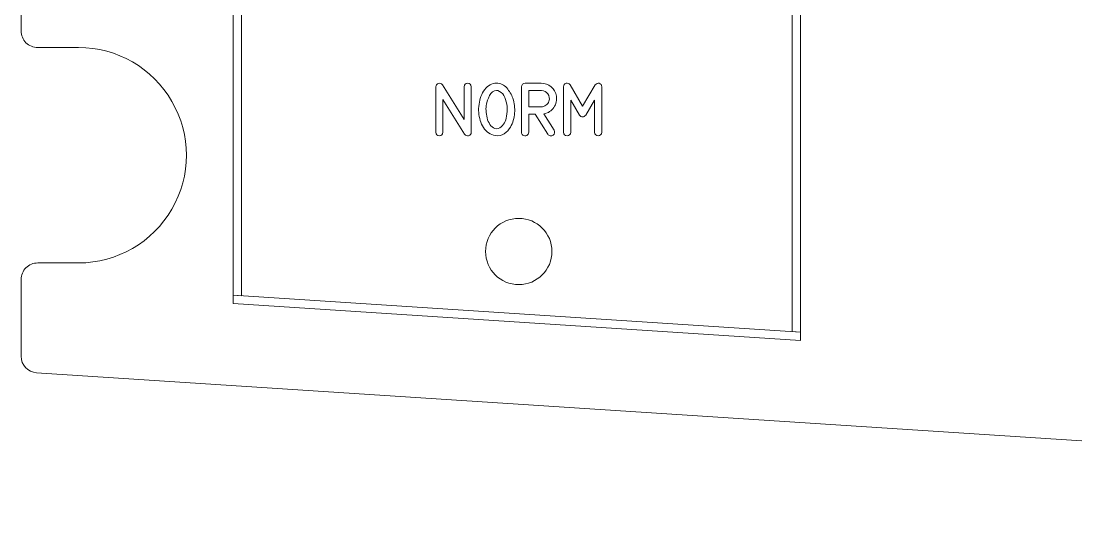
# Model space of a CAD drawing. Header units: millimetres. Extents: x -72 to 72, y -60 to 60.
# Drawn here: x -71.7 to -8.1, y -60.2 to -29.7 of the extents above; entities that cross this region are included whole.
import ezdxf

# ---------------------------------------------------------------- set-up
doc = ezdxf.new("R2010")
doc.units = ezdxf.units.MM
doc.layers.add('CUT', color=7, linetype='Continuous')
doc.layers.add('ENGRAVE', color=1, linetype='Continuous')

msp = doc.modelspace()

# ---------------------------------------------------------------- linework, layer by layer
at = {"layer": 'CUT', "lineweight": 9}
msp.add_ellipse((-41.725, -43.588), major_axis=(0, 2), ratio=1, dxfattribs=at)
msp.add_open_spline([(70.6599, -60.1342), (70.9361, -60.152), (71.2072, -60.0547), (71.409, -59.8654), (71.409, -59.8654), (71.6108, -59.676), (71.7252, -59.413), (71.725, -59.1363), (71.725, -59.1363), (71.725, -59.1363), (71.725, -45.2787), (71.725, -45.2787), (71.725, -45.2787), (71.7248, -45.0133), (71.6193, -44.7589), (71.4315, -44.5713), (71.4315, -44.5713), (71.2437, -44.3838), (70.9904, -44.2785), (70.725, -44.2787), (70.725, -44.2787), (70.725, -44.2787), (68.2625, -44.2787), (68.2625, -44.2787), (68.2625, -44.2787), (65.9403, -44.2787), (63.7945, -43.0398), (62.6333, -41.0287), (62.6333, -41.0287), (61.4722, -39.0176), (61.4722, -36.5398), (62.6333, -34.5287), (62.6333, -34.5287), (63.7945, -32.5176), (65.9403, -31.2787), (68.2625, -31.2787), (68.2625, -31.2787), (68.2625, -31.2787), (70.725, -31.2787), (70.725, -31.2787), (70.725, -31.2787), (70.9904, -31.2785), (71.2448, -31.173), (71.4324, -30.9852), (71.4324, -30.9852), (71.6199, -30.7974), (71.7252, -30.5441), (71.725, -30.2787), (71.725, -30.2787), (71.725, -30.2787), (71.725, 40.4463), (71.725, 40.4463), (71.725, 40.4463), (71.7248, 40.7117), (71.6193, 40.9661), (71.4315, 41.1537), (71.4315, 41.1537), (71.2437, 41.3412), (70.9904, 41.4465), (70.725, 41.4463), (70.725, 41.4463), (70.725, 41.4463), (68.2625, 41.4463), (68.2625, 41.4463), (68.2625, 41.4463), (65.9403, 41.4463), (63.7945, 42.6852), (62.6333, 44.6963), (62.6333, 44.6963), (61.4722, 46.7074), (61.4722, 49.1852), (62.6333, 51.1963), (62.6333, 51.1963), (63.7945, 53.2074), (65.9403, 54.4463), (68.2625, 54.4463), (68.2625, 54.4463), (68.2625, 54.4463), (70.725, 54.4463), (70.725, 54.4463), (70.725, 54.4463), (70.9904, 54.4465), (71.2448, 54.552), (71.4324, 54.7398), (71.4324, 54.7398), (71.6199, 54.9276), (71.7252, 55.1809), (71.725, 55.4463), (71.725, 55.4463), (71.725, 55.4463), (71.725, 59.2206), (71.725, 59.2206), (71.725, 59.2206), (71.7248, 59.486), (71.6193, 59.7404), (71.4315, 59.928), (71.4315, 59.928), (71.2437, 60.1155), (70.9904, 60.2208), (70.725, 60.2206), (70.725, 60.2206), (70.725, 60.2206), (-70.725, 60.2206), (-70.725, 60.2206), (-70.725, 60.2206), (-70.9904, 60.2204), (-71.2448, 60.1148), (-71.4324, 59.9271), (-71.4324, 59.9271), (-71.6199, 59.7393), (-71.7252, 59.486), (-71.725, 59.2206), (-71.725, 59.2206), (-71.725, 59.2206), (-71.725, 55.4463), (-71.725, 55.4463), (-71.725, 55.4463), (-71.7248, 55.1809), (-71.6192, 54.9265), (-71.4315, 54.7389), (-71.4315, 54.7389), (-71.2437, 54.5514), (-70.9904, 54.4461), (-70.725, 54.4463), (-70.725, 54.4463), (-70.725, 54.4463), (-68.2625, 54.4463), (-68.2625, 54.4463), (-68.2625, 54.4463), (-65.9403, 54.4463), (-63.7944, 53.2074), (-62.6333, 51.1963), (-62.6333, 51.1963), (-61.4722, 49.1852), (-61.4722, 46.7074), (-62.6333, 44.6963), (-62.6333, 44.6963), (-63.7944, 42.6852), (-65.9403, 41.4463), (-68.2625, 41.4463), (-68.2625, 41.4463), (-68.2625, 41.4463), (-70.725, 41.4463), (-70.725, 41.4463), (-70.725, 41.4463), (-70.9904, 41.4461), (-71.2448, 41.3405), (-71.4324, 41.1528), (-71.4324, 41.1528), (-71.6199, 40.965), (-71.7252, 40.7117), (-71.725, 40.4463), (-71.725, 40.4463), (-71.725, 40.4463), (-71.725, -30.2787), (-71.725, -30.2787), (-71.725, -30.2787), (-71.7248, -30.5441), (-71.6192, -30.7985), (-71.4315, -30.9861), (-71.4315, -30.9861), (-71.2437, -31.1736), (-70.9904, -31.2789), (-70.725, -31.2787), (-70.725, -31.2787), (-70.725, -31.2787), (-68.2625, -31.2787), (-68.2625, -31.2787), (-68.2625, -31.2787), (-65.9403, -31.2787), (-63.7944, -32.5176), (-62.6333, -34.5287), (-62.6333, -34.5287), (-61.4722, -36.5398), (-61.4722, -39.0176), (-62.6333, -41.0287), (-62.6333, -41.0287), (-63.7944, -43.0398), (-65.9403, -44.2787), (-68.2625, -44.2787), (-68.2625, -44.2787), (-68.2625, -44.2787), (-70.725, -44.2787), (-70.725, -44.2787), (-70.725, -44.2787), (-70.9904, -44.2789), (-71.2448, -44.3845), (-71.4324, -44.5722), (-71.4324, -44.5722), (-71.6199, -44.76), (-71.7252, -45.0133), (-71.725, -45.2787), (-71.725, -45.2787), (-71.725, -45.2787), (-71.725, -49.9113), (-71.725, -49.9113), (-71.725, -49.9113), (-71.7247, -50.4387), (-71.3163, -50.8752), (-70.7901, -50.9092), (-70.7901, -50.9092), (-70.7901, -50.9092), (70.6599, -60.1342), (70.6599, -60.1342)], degree=3, knots=[0, 0, 0, 0, 0.0192308, 0.0192308, 0.0192308, 0.0192308, 0.0384615, 0.0384615, 0.0384615, 0.0384615, 0.0576923, 0.0576923, 0.0576923, 0.0576923, 0.0769231, 0.0769231, 0.0769231, 0.0769231, 0.0961538, 0.0961538, 0.0961538, 0.0961538, 0.1153846, 0.1153846, 0.1153846, 0.1153846, 0.1346154, 0.1346154, 0.1346154, 0.1346154, 0.1538462, 0.1538462, 0.1538462, 0.1538462, 0.1730769, 0.1730769, 0.1730769, 0.1730769, 0.1923077, 0.1923077, 0.1923077, 0.1923077, 0.2115385, 0.2115385, 0.2115385, 0.2115385, 0.2307692, 0.2307692, 0.2307692, 0.2307692, 0.25, 0.25, 0.25, 0.25, 0.2692308, 0.2692308, 0.2692308, 0.2692308, 0.2884615, 0.2884615, 0.2884615, 0.2884615, 0.3076923, 0.3076923, 0.3076923, 0.3076923, 0.3269231, 0.3269231, 0.3269231, 0.3269231, 0.3461538, 0.3461538, 0.3461538, 0.3461538, 0.3653846, 0.3653846, 0.3653846, 0.3653846, 0.3846154, 0.3846154, 0.3846154, 0.3846154, 0.4038462, 0.4038462, 0.4038462, 0.4038462, 0.4230769, 0.4230769, 0.4230769, 0.4230769, 0.4423077, 0.4423077, 0.4423077, 0.4423077, 0.4615385, 0.4615385, 0.4615385, 0.4615385, 0.4807692, 0.4807692, 0.4807692, 0.4807692, 0.5, 0.5, 0.5, 0.5, 0.5192308, 0.5192308, 0.5192308, 0.5192308, 0.5384615, 0.5384615, 0.5384615, 0.5384615, 0.5576923, 0.5576923, 0.5576923, 0.5576923, 0.5769231, 0.5769231, 0.5769231, 0.5769231, 0.5961538, 0.5961538, 0.5961538, 0.5961538, 0.6153846, 0.6153846, 0.6153846, 0.6153846, 0.6346154, 0.6346154, 0.6346154, 0.6346154, 0.6538462, 0.6538462, 0.6538462, 0.6538462, 0.6730769, 0.6730769, 0.6730769, 0.6730769, 0.6923077, 0.6923077, 0.6923077, 0.6923077, 0.7115385, 0.7115385, 0.7115385, 0.7115385, 0.7307692, 0.7307692, 0.7307692, 0.7307692, 0.75, 0.75, 0.75, 0.75, 0.7692308, 0.7692308, 0.7692308, 0.7692308, 0.7884615, 0.7884615, 0.7884615, 0.7884615, 0.8076923, 0.8076923, 0.8076923, 0.8076923, 0.8269231, 0.8269231, 0.8269231, 0.8269231, 0.8461538, 0.8461538, 0.8461538, 0.8461538, 0.8653846, 0.8653846, 0.8653846, 0.8653846, 0.8846154, 0.8846154, 0.8846154, 0.8846154, 0.9038462, 0.9038462, 0.9038462, 0.9038462, 0.9230769, 0.9230769, 0.9230769, 0.9230769, 0.9423077, 0.9423077, 0.9423077, 0.9423077, 0.9615385, 0.9615385, 0.9615385, 0.9615385, 1, 1, 1, 1], dxfattribs=at)
at = {"layer": 'ENGRAVE', "lineweight": 9}
for points, knots in [([(-58.936, -46.2302), (-58.936, -46.2302), (-58.936, 4.4252), (-58.936, 4.4252), (-58.936, 4.4252), (-58.936, 4.4252), (-58.436, 4.4252), (-58.436, 4.4252), (-58.436, 4.4252), (-58.436, 4.4252), (-58.436, -46.2617), (-58.436, -46.2617), (-58.436, -46.2617), (-58.436, -46.2617), (-58.936, -46.2302), (-58.936, -46.2302)], [0, 0, 0, 0, 0.2, 0.2, 0.2, 0.2, 0.4, 0.4, 0.4, 0.4, 0.6, 0.6, 0.6, 0.6, 1, 1, 1, 1]), ([(-25.236, -48.4269), (-25.236, -48.4269), (-25.236, 4.4252), (-25.236, 4.4252), (-25.236, 4.4252), (-25.236, 4.4252), (-24.736, 4.4252), (-24.736, 4.4252), (-24.736, 4.4252), (-24.736, 4.4252), (-24.736, -48.4606), (-24.736, -48.4606), (-24.736, -48.4606), (-24.736, -48.4606), (-25.236, -48.4269), (-25.236, -48.4269)], [0, 0, 0, 0, 0.2, 0.2, 0.2, 0.2, 0.4, 0.4, 0.4, 0.4, 0.6, 0.6, 0.6, 0.6, 1, 1, 1, 1]), ([(-44.5891, -36.3925), (-44.5891, -36.501), (-44.6415, -36.5698), (-44.7463, -36.5994), (-44.7463, -36.5994), (-44.8516, -36.6285), (-44.9325, -36.5978), (-44.9907, -36.5068), (-44.9907, -36.5068), (-44.9907, -36.5068), (-46.293, -34.4187), (-46.293, -34.4187), (-46.293, -34.4187), (-46.293, -34.4187), (-46.293, -36.3925), (-46.293, -36.3925), (-46.293, -36.3925), (-46.3158, -36.537), (-46.3888, -36.6095), (-46.5121, -36.6095), (-46.5121, -36.6095), (-46.6359, -36.6095), (-46.7084, -36.537), (-46.7301, -36.3925), (-46.7301, -36.3925), (-46.7301, -36.3925), (-46.7301, -33.6546), (-46.7301, -33.6546), (-46.7301, -33.6546), (-46.7148, -33.5472), (-46.6597, -33.4763), (-46.565, -33.4419), (-46.565, -33.4419), (-46.4703, -33.408), (-46.3914, -33.4403), (-46.3285, -33.5382), (-46.3285, -33.5382), (-46.3285, -33.5382), (-45.0262, -35.6295), (-45.0262, -35.6295), (-45.0262, -35.6295), (-45.0262, -35.6295), (-45.0262, -33.6546), (-45.0262, -33.6546), (-45.0262, -33.6546), (-45.0066, -33.507), (-44.9315, -33.4334), (-44.8008, -33.435), (-44.8008, -33.435), (-44.6701, -33.4366), (-44.5997, -33.5096), (-44.5891, -33.6546), (-44.5891, -33.6546), (-44.5891, -33.6546), (-44.5891, -36.3925), (-44.5891, -36.3925)], [0, 0, 0, 0, 0.0666667, 0.0666667, 0.0666667, 0.0666667, 0.1333333, 0.1333333, 0.1333333, 0.1333333, 0.2, 0.2, 0.2, 0.2, 0.2666667, 0.2666667, 0.2666667, 0.2666667, 0.3333333, 0.3333333, 0.3333333, 0.3333333, 0.4, 0.4, 0.4, 0.4, 0.4666667, 0.4666667, 0.4666667, 0.4666667, 0.5333333, 0.5333333, 0.5333333, 0.5333333, 0.6, 0.6, 0.6, 0.6, 0.6666667, 0.6666667, 0.6666667, 0.6666667, 0.7333333, 0.7333333, 0.7333333, 0.7333333, 0.8, 0.8, 0.8, 0.8, 0.8666667, 0.8666667, 0.8666667, 0.8666667, 1, 1, 1, 1]), ([(-42.0819, -34.3446), (-41.9872, -34.6309), (-41.9512, -34.9278), (-41.9745, -35.2358), (-41.9745, -35.2358), (-41.9978, -35.5437), (-42.0825, -35.8247), (-42.228, -36.0792), (-42.228, -36.0792), (-42.3201, -36.2375), (-42.4455, -36.3719), (-42.6048, -36.4825), (-42.6048, -36.4825), (-42.764, -36.5931), (-42.9397, -36.6317), (-43.1318, -36.5984), (-43.1318, -36.5984), (-43.4451, -36.5439), (-43.6848, -36.3803), (-43.8509, -36.1089), (-43.8509, -36.1089), (-44.0176, -35.8369), (-44.1129, -35.5342), (-44.1372, -35.2008), (-44.1372, -35.2008), (-44.1616, -34.8675), (-44.1166, -34.5431), (-44.0023, -34.2266), (-44.0023, -34.2266), (-43.888, -33.9102), (-43.7059, -33.6805), (-43.4557, -33.5366), (-43.4557, -33.5366), (-43.3339, -33.4662), (-43.2059, -33.4313), (-43.0731, -33.4313), (-43.0731, -33.4313), (-42.8185, -33.4313), (-42.6111, -33.5271), (-42.4497, -33.7186), (-42.4497, -33.7186), (-42.2883, -33.9107), (-42.1661, -34.1192), (-42.0819, -34.3446)], [0, 0, 0, 0, 0.0833333, 0.0833333, 0.0833333, 0.0833333, 0.1666667, 0.1666667, 0.1666667, 0.1666667, 0.25, 0.25, 0.25, 0.25, 0.3333333, 0.3333333, 0.3333333, 0.3333333, 0.4166667, 0.4166667, 0.4166667, 0.4166667, 0.5, 0.5, 0.5, 0.5, 0.5833333, 0.5833333, 0.5833333, 0.5833333, 0.6666667, 0.6666667, 0.6666667, 0.6666667, 0.75, 0.75, 0.75, 0.75, 0.8333333, 0.8333333, 0.8333333, 0.8333333, 1, 1, 1, 1]), ([(-39.6002, -36.2697), (-39.534, -36.3867), (-39.5526, -36.4846), (-39.6557, -36.5645), (-39.6557, -36.5645), (-39.7055, -36.5994), (-39.7626, -36.6116), (-39.8272, -36.5999), (-39.8272, -36.5999), (-39.8918, -36.5888), (-39.9388, -36.5566), (-39.969, -36.5042), (-39.969, -36.5042), (-39.969, -36.5042), (-40.7331, -35.2961), (-40.7331, -35.2961), (-40.7331, -35.2961), (-40.7331, -35.2961), (-41.121, -35.2961), (-41.121, -35.2961), (-41.121, -35.2961), (-41.121, -35.2961), (-41.121, -36.3878), (-41.121, -36.3878), (-41.121, -36.3878), (-41.121, -36.4777), (-41.1618, -36.5423), (-41.2432, -36.5825), (-41.2432, -36.5825), (-41.3253, -36.6222), (-41.4015, -36.6148), (-41.4729, -36.5597), (-41.4729, -36.5597), (-41.5295, -36.5174), (-41.5581, -36.4602), (-41.5581, -36.3878), (-41.5581, -36.3878), (-41.5581, -36.3878), (-41.5581, -33.6483), (-41.5581, -33.6483), (-41.5581, -33.6483), (-41.5581, -33.5885), (-41.5369, -33.5371), (-41.4951, -33.4948), (-41.4951, -33.4948), (-41.4533, -33.4525), (-41.402, -33.4313), (-41.3411, -33.4313), (-41.3411, -33.4313), (-41.3411, -33.4313), (-40.3786, -33.4313), (-40.3786, -33.4313), (-40.3786, -33.4313), (-40.1468, -33.4313), (-39.9457, -33.5049), (-39.7753, -33.652), (-39.7753, -33.652), (-39.6049, -33.7996), (-39.4986, -33.9864), (-39.4573, -34.2129), (-39.4573, -34.2129), (-39.4139, -34.4558), (-39.4652, -34.6828), (-39.6118, -34.8939), (-39.6118, -34.8939), (-39.7579, -35.1056), (-39.9521, -35.2336), (-40.1939, -35.2791), (-40.1939, -35.2791), (-40.1939, -35.2791), (-40.2235, -35.2839), (-40.2235, -35.2839), (-40.2235, -35.2839), (-40.2235, -35.2839), (-39.6002, -36.2697), (-39.6002, -36.2697)], [0, 0, 0, 0, 0.05, 0.05, 0.05, 0.05, 0.1, 0.1, 0.1, 0.1, 0.15, 0.15, 0.15, 0.15, 0.2, 0.2, 0.2, 0.2, 0.25, 0.25, 0.25, 0.25, 0.3, 0.3, 0.3, 0.3, 0.35, 0.35, 0.35, 0.35, 0.4, 0.4, 0.4, 0.4, 0.45, 0.45, 0.45, 0.45, 0.5, 0.5, 0.5, 0.5, 0.55, 0.55, 0.55, 0.55, 0.6, 0.6, 0.6, 0.6, 0.65, 0.65, 0.65, 0.65, 0.7, 0.7, 0.7, 0.7, 0.75, 0.75, 0.75, 0.75, 0.8, 0.8, 0.8, 0.8, 0.85, 0.85, 0.85, 0.85, 0.9, 0.9, 0.9, 0.9, 1, 1, 1, 1]), ([(-36.7199, -36.3893), (-36.7427, -36.5338), (-36.8157, -36.6063), (-36.939, -36.6058), (-36.939, -36.6058), (-37.0628, -36.6052), (-37.1353, -36.5327), (-37.157, -36.3893), (-37.157, -36.3893), (-37.157, -36.3893), (-37.157, -34.4531), (-37.157, -34.4531), (-37.157, -34.4531), (-37.157, -34.4531), (-37.6888, -35.3628), (-37.6888, -35.3628), (-37.6888, -35.3628), (-37.7454, -35.431), (-37.8089, -35.467), (-37.8788, -35.4702), (-37.8788, -35.4702), (-37.9486, -35.4728), (-38.0105, -35.4374), (-38.0656, -35.3628), (-38.0656, -35.3628), (-38.0656, -35.3628), (-38.5942, -34.4574), (-38.5942, -34.4574), (-38.5942, -34.4574), (-38.5942, -34.4574), (-38.5926, -36.3893), (-38.5926, -36.3893), (-38.5926, -36.3893), (-38.609, -36.5327), (-38.6836, -36.6047), (-38.8165, -36.6042), (-38.8165, -36.6042), (-38.9493, -36.6037), (-39.0207, -36.5317), (-39.0313, -36.3893), (-39.0313, -36.3893), (-39.0313, -36.3893), (-39.0313, -33.6514), (-39.0313, -33.6514), (-39.0313, -33.6514), (-39.0228, -33.5324), (-38.971, -33.4615), (-38.8747, -33.4382), (-38.8747, -33.4382), (-38.7784, -33.4149), (-38.6947, -33.4477), (-38.6233, -33.5366), (-38.6233, -33.5366), (-38.6233, -33.5366), (-37.8777, -34.8188), (-37.8777, -34.8188), (-37.8777, -34.8188), (-37.8777, -34.8188), (-37.1242, -33.5366), (-37.1242, -33.5366), (-37.1242, -33.5366), (-37.0533, -33.4477), (-36.9702, -33.4154), (-36.8755, -33.4392), (-36.8755, -33.4392), (-36.7813, -33.463), (-36.7289, -33.5334), (-36.7199, -33.6514), (-36.7199, -33.6514), (-36.7199, -33.6514), (-36.7199, -36.3893), (-36.7199, -36.3893)], [0, 0, 0, 0, 0.0526316, 0.0526316, 0.0526316, 0.0526316, 0.1052632, 0.1052632, 0.1052632, 0.1052632, 0.1578947, 0.1578947, 0.1578947, 0.1578947, 0.2105263, 0.2105263, 0.2105263, 0.2105263, 0.2631579, 0.2631579, 0.2631579, 0.2631579, 0.3157895, 0.3157895, 0.3157895, 0.3157895, 0.3684211, 0.3684211, 0.3684211, 0.3684211, 0.4210526, 0.4210526, 0.4210526, 0.4210526, 0.4736842, 0.4736842, 0.4736842, 0.4736842, 0.5263158, 0.5263158, 0.5263158, 0.5263158, 0.5789474, 0.5789474, 0.5789474, 0.5789474, 0.6315789, 0.6315789, 0.6315789, 0.6315789, 0.6842105, 0.6842105, 0.6842105, 0.6842105, 0.7368421, 0.7368421, 0.7368421, 0.7368421, 0.7894737, 0.7894737, 0.7894737, 0.7894737, 0.8421053, 0.8421053, 0.8421053, 0.8421053, 0.8947368, 0.8947368, 0.8947368, 0.8947368, 1, 1, 1, 1]), ([(-43.0604, -33.8716), (-43.2503, -33.8716), (-43.3943, -33.9737), (-43.4922, -34.1785), (-43.4922, -34.1785), (-43.5901, -34.3833), (-43.6514, -34.5579), (-43.6774, -34.7024), (-43.6774, -34.7024), (-43.697, -34.8082), (-43.7044, -34.9357), (-43.6991, -35.0855), (-43.6991, -35.0855), (-43.6938, -35.2352), (-43.6721, -35.3834), (-43.634, -35.5294), (-43.634, -35.5294), (-43.5959, -35.676), (-43.5382, -35.8078), (-43.462, -35.9247), (-43.462, -35.9247), (-43.3853, -36.0422), (-43.2853, -36.12), (-43.1614, -36.1581), (-43.1614, -36.1581), (-43.0164, -36.2036), (-42.8916, -36.175), (-42.7868, -36.0724), (-42.7868, -36.0724), (-42.682, -35.9692), (-42.6026, -35.8602), (-42.5487, -35.7443), (-42.5487, -35.7443), (-42.4942, -35.6252), (-42.4566, -35.4696), (-42.4365, -35.276), (-42.4365, -35.276), (-42.4164, -35.0828), (-42.4211, -34.8897), (-42.4502, -34.6971), (-42.4502, -34.6971), (-42.4799, -34.5044), (-42.5375, -34.3309), (-42.6233, -34.1764), (-42.6233, -34.1764), (-42.709, -34.0218), (-42.8312, -33.9234), (-42.9889, -33.8811), (-42.9889, -33.8811), (-43.0096, -33.8747), (-43.0334, -33.8716), (-43.0604, -33.8716)], [0, 0, 0, 0, 0.0714286, 0.0714286, 0.0714286, 0.0714286, 0.1428571, 0.1428571, 0.1428571, 0.1428571, 0.2142857, 0.2142857, 0.2142857, 0.2142857, 0.2857143, 0.2857143, 0.2857143, 0.2857143, 0.3571429, 0.3571429, 0.3571429, 0.3571429, 0.4285714, 0.4285714, 0.4285714, 0.4285714, 0.5, 0.5, 0.5, 0.5, 0.5714286, 0.5714286, 0.5714286, 0.5714286, 0.6428571, 0.6428571, 0.6428571, 0.6428571, 0.7142857, 0.7142857, 0.7142857, 0.7142857, 0.7857143, 0.7857143, 0.7857143, 0.7857143, 0.8571429, 0.8571429, 0.8571429, 0.8571429, 1, 1, 1, 1]), ([(-40.3786, -34.8606), (-40.2728, -34.8606), (-40.1754, -34.8288), (-40.086, -34.7643), (-40.086, -34.7643), (-39.9965, -34.7002), (-39.9367, -34.6166), (-39.9055, -34.5134), (-39.9055, -34.5134), (-39.8568, -34.3542), (-39.8791, -34.2102), (-39.9722, -34.0816), (-39.9722, -34.0816), (-40.0653, -33.9531), (-40.1934, -33.8821), (-40.3564, -33.8684), (-40.3564, -33.8684), (-40.3564, -33.8684), (-41.121, -33.8684), (-41.121, -33.8684), (-41.121, -33.8684), (-41.121, -33.8684), (-41.121, -34.8606), (-41.121, -34.8606), (-41.121, -34.8606), (-41.121, -34.8606), (-40.3786, -34.8606), (-40.3786, -34.8606)], [0, 0, 0, 0, 0.125, 0.125, 0.125, 0.125, 0.25, 0.25, 0.25, 0.25, 0.375, 0.375, 0.375, 0.375, 0.5, 0.5, 0.5, 0.5, 0.625, 0.625, 0.625, 0.625, 0.75, 0.75, 0.75, 0.75, 1, 1, 1, 1]), ([(-58.936, -46.2302), (-58.936, -46.2302), (-24.736, -48.4606), (-24.736, -48.4606), (-24.736, -48.4606), (-24.736, -48.4606), (-24.7341, -48.9586), (-24.7341, -48.9586), (-24.7341, -48.9586), (-24.7341, -48.9586), (-58.9326, -46.7282), (-58.9326, -46.7282), (-58.9326, -46.7282), (-58.9326, -46.7282), (-58.936, -46.2302), (-58.936, -46.2302)], [0, 0, 0, 0, 0.2, 0.2, 0.2, 0.2, 0.4, 0.4, 0.4, 0.4, 0.6, 0.6, 0.6, 0.6, 1, 1, 1, 1])]:
    msp.add_open_spline(points, degree=3, knots=knots, dxfattribs=at)

doc.saveas('drawing.dxf')
